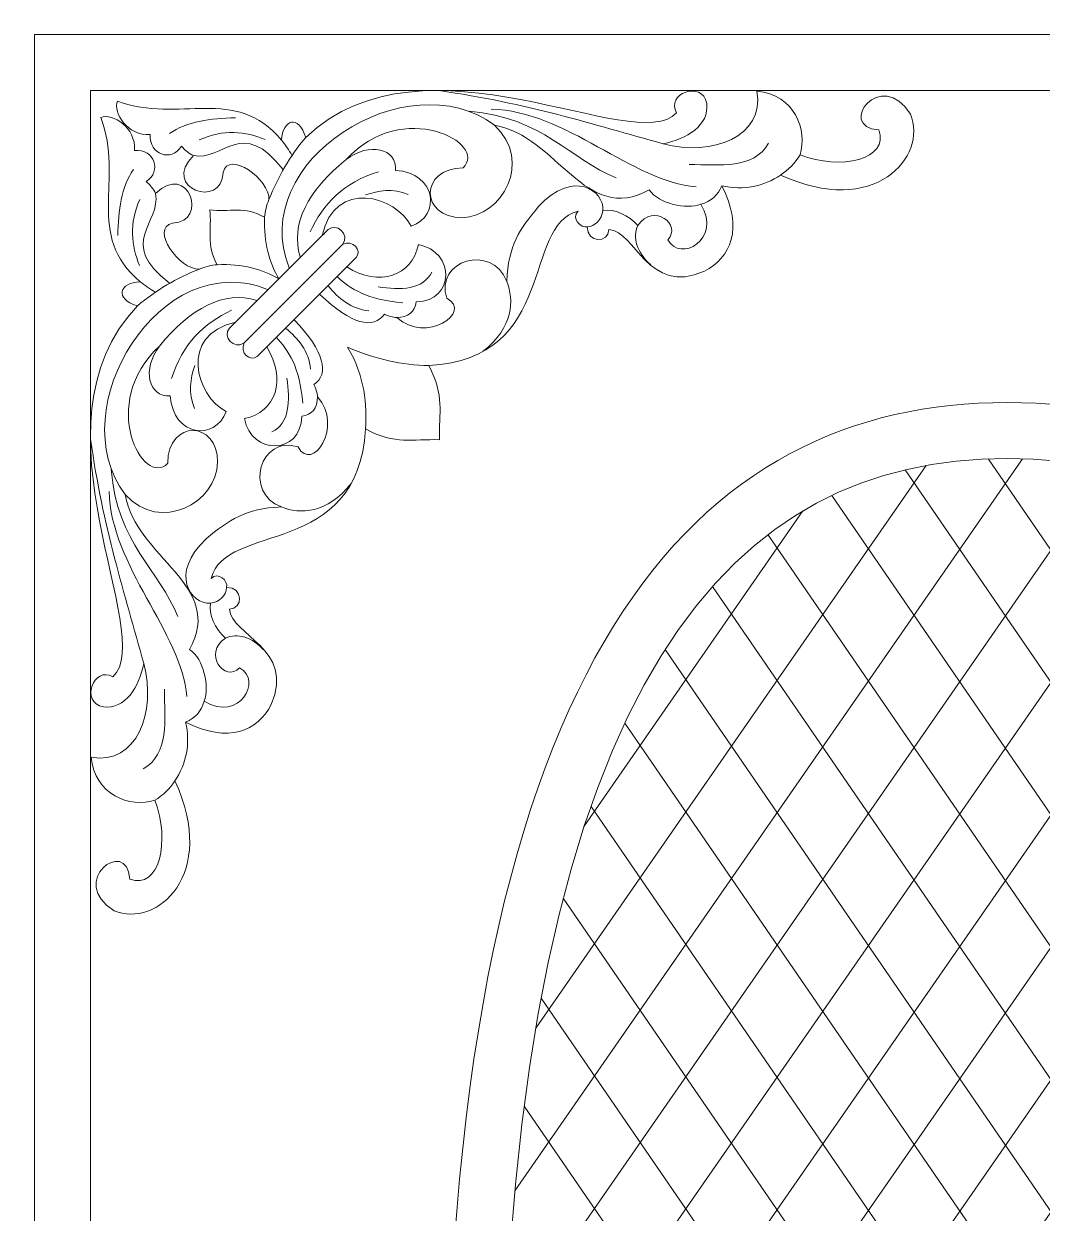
# Model space of a CAD drawing. Header units: centimetres. Extents: x -27.5 to -13.4, y -0.9 to 9.5.
# Drawn here: x -27.539 to -23.814, y 5.191 to 9.539 of the extents above; entities that cross this region are included whole.
import ezdxf

# ---------------------------------------------------------------- set-up
doc = ezdxf.new("R2010")
doc.units = ezdxf.units.CM
doc.header["$MEASUREMENT"] = 0
doc.layers.add('layer 1', color=7, linetype='Continuous')

msp = doc.modelspace()

# ---------------------------------------------------------------- linework, layer by layer
at = {"layer": 'layer 1', "color": 250, "lineweight": 9}
for points, knots in [([(-26.85881, 8.85881), (-26.84933, 8.78885), (-26.87376, 8.72924), (-26.8312, 8.65806), (-26.8312, 8.65806), (-26.8529, 8.65629), (-26.8746, 8.651), (-26.89625, 8.64217), (-26.89625, 8.64217), (-26.96866, 8.63737), (-27.07931, 8.79052), (-26.99461, 8.8099), (-26.99461, 8.8099), (-26.86039, 8.81354), (-26.93727, 9.03784), (-27.05679, 8.91835), (-27.05679, 8.91835), (-27.06421, 8.93458), (-27.07632, 8.94907), (-27.09149, 8.96175), (-27.09149, 8.96175), (-27.03145, 8.99938), (-27.06104, 9.08138), (-27.13341, 9.076), (-27.13341, 9.076), (-27.12862, 9.1597), (-27.214, 9.21379), (-27.25635, 9.19602), (-27.25635, 9.19602), (-27.17165, 8.96694), (-27.31668, 8.7669), (-27.11319, 8.59588), (-27.11319, 8.59588), (-27.18873, 8.59289), (-27.20841, 8.53313), (-27.12332, 8.50769), (-27.12332, 8.50769), (-27.53866, 8.06873), (-27.04709, 7.3037), (-27.21295, 7.15125), (-27.21295, 7.15125), (-27.28277, 7.19373), (-27.33362, 7.05717), (-27.24767, 7.04135), (-27.24767, 7.04135), (-27.16721, 7.0314), (-27.11672, 7.11481), (-27.10018, 7.20041), (-27.10018, 7.20041), (-27.05235, 7.02351), (-27.12544, 6.82701), (-27.29249, 6.85769), (-27.29249, 6.85769), (-27.27909, 6.71982), (-27.151, 6.67113), (-27.05967, 6.70007), (-27.05967, 6.70007), (-27.00142, 6.55334), (-27.04298, 6.37089), (-27.15078, 6.4123), (-27.15078, 6.4123), (-27.16214, 6.57085), (-27.38076, 6.4016), (-27.20863, 6.29661), (-27.20863, 6.29661), (-27.05228, 6.23202), (-26.82723, 6.42726), (-26.98593, 6.77092), (-26.98593, 6.77092), (-26.94391, 6.83418), (-26.92898, 6.9054), (-26.94678, 6.98628), (-26.94678, 6.98628), (-26.78943, 6.90576), (-26.68375, 6.95334), (-26.63387, 7.04989), (-26.63387, 7.04989), (-26.54343, 7.25725), (-26.78175, 7.30219), (-26.78636, 7.3986), (-26.78636, 7.3986), (-26.73662, 7.40048), (-26.73533, 7.47937), (-26.79696, 7.47815), (-26.79696, 7.47815), (-26.79036, 7.50117), (-26.82777, 7.53819), (-26.85397, 7.5113), (-26.85397, 7.5113), (-26.80168, 7.71848), (-26.31637, 7.58241), (-26.28916, 8.05756), (-26.28916, 8.05756), (-26.17765, 7.99842), (-26.11911, 8.02109), (-26.01826, 8.01827), (-26.01826, 8.01827), (-26.02112, 8.11908), (-25.99844, 8.17765), (-26.05755, 8.28913), (-26.05755, 8.28913), (-25.58241, 8.31637), (-25.71846, 8.80165), (-25.5113, 8.85395), (-25.5113, 8.85395), (-25.53822, 8.82774), (-25.50117, 8.79033), (-25.47817, 8.79696), (-25.47817, 8.79696), (-25.47936, 8.73533), (-25.4005, 8.73663), (-25.39862, 8.78633), (-25.39862, 8.78633), (-25.30217, 8.78172), (-25.25723, 8.54345), (-25.04992, 8.63387), (-25.04992, 8.63387), (-24.95337, 8.68375), (-24.90575, 8.7894), (-24.98627, 8.9468), (-24.98627, 8.9468), (-24.90543, 8.92895), (-24.83417, 8.94388), (-24.77092, 8.98593), (-24.77092, 8.98593), (-24.42726, 8.82724), (-24.23202, 9.05228), (-24.2966, 9.20864), (-24.2966, 9.20864), (-24.40163, 9.38078), (-24.57088, 9.16214), (-24.4123, 9.15079), (-24.4123, 9.15079), (-24.37089, 9.04298), (-24.55333, 9.00143), (-24.70006, 9.05968), (-24.70006, 9.05968), (-24.67116, 9.15097), (-24.71985, 9.27907), (-24.8577, 9.29251), (-24.8577, 9.29251), (-24.827, 9.12545), (-25.02353, 9.05233), (-25.20043, 9.10015), (-25.20043, 9.10015), (-25.11479, 9.11673), (-25.0314, 9.16719), (-25.04134, 9.24767), (-25.04134, 9.24767), (-25.0572, 9.33359), (-25.19377, 9.28278), (-25.15123, 9.21297), (-25.15123, 9.21297), (-25.30373, 9.04709), (-26.06873, 9.53868), (-26.50769, 9.12329), (-26.50769, 9.12329), (-26.53313, 9.20839), (-26.59289, 9.18874), (-26.59588, 9.11316), (-26.59588, 9.11316), (-26.7669, 9.31669), (-26.96693, 9.17165), (-27.19602, 9.25636), (-27.19602, 9.25636), (-27.21382, 9.21397), (-27.15968, 9.12862), (-27.076, 9.13342), (-27.076, 9.13342), (-27.08136, 9.06105), (-26.99936, 9.03145), (-26.96174, 9.09151), (-26.96174, 9.09151), (-26.94905, 9.07633), (-26.9346, 9.06422), (-26.91838, 9.05679), (-26.91838, 9.05679), (-27.03782, 8.93728), (-26.81354, 8.86039), (-26.80993, 8.99459), (-26.80993, 8.99459), (-26.7905, 9.07932), (-26.63736, 8.96863), (-26.64215, 8.89626), (-26.64215, 8.89626), (-26.65098, 8.87456), (-26.65629, 8.85286), (-26.65809, 8.8312), (-26.65809, 8.8312), (-26.72927, 8.87377), (-26.78885, 8.8493), (-26.85881, 8.85881)], [0, 0, 0, 0, 0.0204082, 0.0204082, 0.0204082, 0.0204082, 0.0408163, 0.0408163, 0.0408163, 0.0408163, 0.0612245, 0.0612245, 0.0612245, 0.0612245, 0.0816327, 0.0816327, 0.0816327, 0.0816327, 0.1020408, 0.1020408, 0.1020408, 0.1020408, 0.122449, 0.122449, 0.122449, 0.122449, 0.1428571, 0.1428571, 0.1428571, 0.1428571, 0.1632653, 0.1632653, 0.1632653, 0.1632653, 0.1836735, 0.1836735, 0.1836735, 0.1836735, 0.2040816, 0.2040816, 0.2040816, 0.2040816, 0.2244898, 0.2244898, 0.2244898, 0.2244898, 0.244898, 0.244898, 0.244898, 0.244898, 0.2653061, 0.2653061, 0.2653061, 0.2653061, 0.2857143, 0.2857143, 0.2857143, 0.2857143, 0.3061224, 0.3061224, 0.3061224, 0.3061224, 0.3265306, 0.3265306, 0.3265306, 0.3265306, 0.3469388, 0.3469388, 0.3469388, 0.3469388, 0.3673469, 0.3673469, 0.3673469, 0.3673469, 0.3877551, 0.3877551, 0.3877551, 0.3877551, 0.4081633, 0.4081633, 0.4081633, 0.4081633, 0.4285714, 0.4285714, 0.4285714, 0.4285714, 0.4489796, 0.4489796, 0.4489796, 0.4489796, 0.4693878, 0.4693878, 0.4693878, 0.4693878, 0.4897959, 0.4897959, 0.4897959, 0.4897959, 0.5102041, 0.5102041, 0.5102041, 0.5102041, 0.5306122, 0.5306122, 0.5306122, 0.5306122, 0.5510204, 0.5510204, 0.5510204, 0.5510204, 0.5714286, 0.5714286, 0.5714286, 0.5714286, 0.5918367, 0.5918367, 0.5918367, 0.5918367, 0.6122449, 0.6122449, 0.6122449, 0.6122449, 0.6326531, 0.6326531, 0.6326531, 0.6326531, 0.6530612, 0.6530612, 0.6530612, 0.6530612, 0.6734694, 0.6734694, 0.6734694, 0.6734694, 0.6938776, 0.6938776, 0.6938776, 0.6938776, 0.7142857, 0.7142857, 0.7142857, 0.7142857, 0.7346939, 0.7346939, 0.7346939, 0.7346939, 0.755102, 0.755102, 0.755102, 0.755102, 0.7755102, 0.7755102, 0.7755102, 0.7755102, 0.7959184, 0.7959184, 0.7959184, 0.7959184, 0.8163265, 0.8163265, 0.8163265, 0.8163265, 0.8367347, 0.8367347, 0.8367347, 0.8367347, 0.8571429, 0.8571429, 0.8571429, 0.8571429, 0.877551, 0.877551, 0.877551, 0.877551, 0.8979592, 0.8979592, 0.8979592, 0.8979592, 0.9183673, 0.9183673, 0.9183673, 0.9183673, 0.9387755, 0.9387755, 0.9387755, 0.9387755, 0.9591837, 0.9591837, 0.9591837, 0.9591837, 1, 1, 1, 1]), ([(-20.38452, 9.5), (-20.38452, 9.5), (-20.38452, -0.89957), (-20.38452, -0.89957), (-20.38452, -0.89957), (-20.38452, -0.89957), (-27.5, -0.89957), (-27.5, -0.89957), (-27.5, -0.89957), (-27.5, -0.89957), (-27.5, 9.5), (-27.5, 9.5), (-27.5, 9.5), (-27.5, 9.5), (-20.38452, 9.5), (-20.38452, 9.5)], [0, 0, 0, 0, 0.2, 0.2, 0.2, 0.2, 0.4, 0.4, 0.4, 0.4, 0.6, 0.6, 0.6, 0.6, 1, 1, 1, 1]), ([(-20.58977, 9.29474), (-20.58977, 9.29474), (-20.58977, -0.69431), (-20.58977, -0.69431), (-20.58977, -0.69431), (-20.58977, -0.69431), (-27.29473, -0.69431), (-27.29473, -0.69431), (-27.29473, -0.69431), (-27.29473, -0.69431), (-27.29473, 9.29474), (-27.29473, 9.29474), (-27.29473, 9.29474), (-27.29473, 9.29474), (-20.58977, 9.29474), (-20.58977, 9.29474)], [0, 0, 0, 0, 0.2, 0.2, 0.2, 0.2, 0.4, 0.4, 0.4, 0.4, 0.6, 0.6, 0.6, 0.6, 1, 1, 1, 1]), ([(-25.93565, 8.82987), (-25.78939, 8.83297), (-25.67467, 9.03664), (-25.81762, 9.16784), (-25.81762, 9.16784), (-25.58692, 9.12852), (-25.48581, 8.8009), (-25.25197, 8.93206), (-25.25197, 8.93206), (-25.21435, 8.87972), (-25.11811, 8.85957), (-25.06254, 8.87892), (-25.06254, 8.87892), (-24.9844, 8.75004), (-25.13948, 8.66415), (-25.18382, 8.74942), (-25.18382, 8.74942), (-25.12993, 8.80291), (-25.23615, 8.88667), (-25.29287, 8.80122), (-25.29287, 8.80122), (-25.32661, 8.83859), (-25.38082, 8.86443), (-25.42097, 8.85575), (-25.42097, 8.85575), (-25.41513, 8.92783), (-25.52899, 9.00908), (-25.65676, 8.87074), (-25.65676, 8.87074), (-25.7247, 8.78838), (-25.76672, 8.72954), (-25.77264, 8.59678), (-25.77264, 8.59678), (-25.82548, 8.73642), (-26.03729, 8.67402), (-25.99206, 8.53545), (-25.99206, 8.53545), (-25.89489, 8.48405), (-26.06854, 8.36788), (-26.17469, 8.46458), (-26.17469, 8.46458), (-26.13266, 8.46527), (-26.10949, 8.4848), (-26.10383, 8.52181), (-26.10383, 8.52181), (-25.96053, 8.52647), (-25.96111, 8.70585), (-26.09565, 8.73173), (-26.09565, 8.73173), (-26.11814, 8.61701), (-26.23942, 8.57566), (-26.35731, 8.64995), (-26.35731, 8.64995), (-26.34596, 8.6613), (-26.33461, 8.67265), (-26.32325, 8.684), (-26.32325, 8.684), (-26.30098, 8.71172), (-26.33645, 8.74989), (-26.37231, 8.73306), (-26.37231, 8.73306), (-26.34545, 8.76907), (-26.39551, 8.81362), (-26.42561, 8.78641), (-26.42561, 8.78641), (-26.43289, 8.77912), (-26.44018, 8.77184), (-26.44746, 8.76456), (-26.44746, 8.76456), (-26.40172, 8.97419), (-26.17689, 8.90891), (-26.12153, 8.79848), (-26.12153, 8.79848), (-26.01286, 8.83744), (-26.0285, 8.99307), (-26.1788, 9.00295), (-26.1788, 9.00295), (-26.17311, 9.08361), (-26.27575, 9.10721), (-26.36006, 9.04245), (-26.36006, 9.04245), (-26.15162, 9.26929), (-25.83885, 9.10094), (-25.93208, 9.0125), (-25.93208, 9.0125), (-26.09265, 9.0108), (-26.09024, 8.82958), (-25.93565, 8.82987)], [0, 0, 0, 0, 0.0434783, 0.0434783, 0.0434783, 0.0434783, 0.0869565, 0.0869565, 0.0869565, 0.0869565, 0.1304348, 0.1304348, 0.1304348, 0.1304348, 0.173913, 0.173913, 0.173913, 0.173913, 0.2173913, 0.2173913, 0.2173913, 0.2173913, 0.2608696, 0.2608696, 0.2608696, 0.2608696, 0.3043478, 0.3043478, 0.3043478, 0.3043478, 0.3478261, 0.3478261, 0.3478261, 0.3478261, 0.3913043, 0.3913043, 0.3913043, 0.3913043, 0.4347826, 0.4347826, 0.4347826, 0.4347826, 0.4782609, 0.4782609, 0.4782609, 0.4782609, 0.5217391, 0.5217391, 0.5217391, 0.5217391, 0.5652174, 0.5652174, 0.5652174, 0.5652174, 0.6086957, 0.6086957, 0.6086957, 0.6086957, 0.6521739, 0.6521739, 0.6521739, 0.6521739, 0.6956522, 0.6956522, 0.6956522, 0.6956522, 0.7391304, 0.7391304, 0.7391304, 0.7391304, 0.7826087, 0.7826087, 0.7826087, 0.7826087, 0.826087, 0.826087, 0.826087, 0.826087, 0.8695652, 0.8695652, 0.8695652, 0.8695652, 0.9130435, 0.9130435, 0.9130435, 0.9130435, 1, 1, 1, 1]), ([(-26.17469, 8.46458), (-26.18849, 8.4657), (-26.20882, 8.47078), (-26.21988, 8.47746), (-26.21988, 8.47746), (-26.25913, 8.42112), (-26.34041, 8.4382), (-26.45549, 8.54917)], [0, 0, 0, 0, 0.3333333, 0.3333333, 0.3333333, 0.3333333, 1, 1, 1, 1]), ([(-26.8299, 7.93562), (-26.83296, 7.78937), (-27.03667, 7.67468), (-27.16786, 7.81759), (-27.16786, 7.81759), (-27.1285, 7.58692), (-26.80088, 7.48583), (-26.93208, 7.25198), (-26.93208, 7.25198), (-26.87971, 7.21435), (-26.85956, 7.11808), (-26.87892, 7.06255), (-26.87892, 7.06255), (-26.75003, 6.98441), (-26.66414, 7.13946), (-26.74942, 7.18382), (-26.74942, 7.18382), (-26.8029, 7.12995), (-26.88667, 7.23616), (-26.80125, 7.29286), (-26.80125, 7.29286), (-26.83859, 7.32662), (-26.86443, 7.38083), (-26.85574, 7.42098), (-26.85574, 7.42098), (-26.92786, 7.4151), (-27.00906, 7.52897), (-26.87073, 7.65676), (-26.87073, 7.65676), (-26.78838, 7.72471), (-26.72952, 7.7667), (-26.59678, 7.77261), (-26.59678, 7.77261), (-26.7364, 7.82548), (-26.67402, 8.0373), (-26.53547, 7.99207), (-26.53547, 7.99207), (-26.48403, 7.8949), (-26.36787, 8.06855), (-26.46457, 8.1747), (-26.46457, 8.1747), (-26.46525, 8.13267), (-26.4848, 8.10949), (-26.52181, 8.1038), (-26.52181, 8.1038), (-26.52646, 7.96053), (-26.70585, 7.96111), (-26.73172, 8.09565), (-26.73172, 8.09565), (-26.617, 8.11811), (-26.57566, 8.23943), (-26.64994, 8.35732), (-26.64994, 8.35732), (-26.6613, 8.34597), (-26.67265, 8.33462), (-26.684, 8.32326), (-26.684, 8.32326), (-26.71171, 8.30099), (-26.74989, 8.33642), (-26.73309, 8.37231), (-26.73309, 8.37231), (-26.76906, 8.34543), (-26.81364, 8.39553), (-26.78639, 8.42563), (-26.78639, 8.42563), (-26.77911, 8.4329), (-26.77184, 8.44018), (-26.76456, 8.44746), (-26.76456, 8.44746), (-26.97417, 8.40172), (-26.9089, 8.17685), (-26.79851, 8.12153), (-26.79851, 8.12153), (-26.83747, 8.01283), (-26.99307, 8.02851), (-27.00294, 8.17877), (-27.00294, 8.17877), (-27.08359, 8.17308), (-27.1072, 8.27576), (-27.04248, 8.36006), (-27.04248, 8.36006), (-27.26929, 8.15163), (-27.10097, 7.83882), (-27.01249, 7.9321), (-27.01249, 7.9321), (-27.01083, 8.09267), (-26.82958, 8.09025), (-26.8299, 7.93562)], [0, 0, 0, 0, 0.0434783, 0.0434783, 0.0434783, 0.0434783, 0.0869565, 0.0869565, 0.0869565, 0.0869565, 0.1304348, 0.1304348, 0.1304348, 0.1304348, 0.173913, 0.173913, 0.173913, 0.173913, 0.2173913, 0.2173913, 0.2173913, 0.2173913, 0.2608696, 0.2608696, 0.2608696, 0.2608696, 0.3043478, 0.3043478, 0.3043478, 0.3043478, 0.3478261, 0.3478261, 0.3478261, 0.3478261, 0.3913043, 0.3913043, 0.3913043, 0.3913043, 0.4347826, 0.4347826, 0.4347826, 0.4347826, 0.4782609, 0.4782609, 0.4782609, 0.4782609, 0.5217391, 0.5217391, 0.5217391, 0.5217391, 0.5652174, 0.5652174, 0.5652174, 0.5652174, 0.6086957, 0.6086957, 0.6086957, 0.6086957, 0.6521739, 0.6521739, 0.6521739, 0.6521739, 0.6956522, 0.6956522, 0.6956522, 0.6956522, 0.7391304, 0.7391304, 0.7391304, 0.7391304, 0.7826087, 0.7826087, 0.7826087, 0.7826087, 0.826087, 0.826087, 0.826087, 0.826087, 0.8695652, 0.8695652, 0.8695652, 0.8695652, 0.9130435, 0.9130435, 0.9130435, 0.9130435, 1, 1, 1, 1]), ([(-26.46457, 8.1747), (-26.46569, 8.1885), (-26.47081, 8.20883), (-26.47748, 8.21985), (-26.47748, 8.21985), (-26.4211, 8.25914), (-26.43819, 8.34042), (-26.54917, 8.4555)], [0, 0, 0, 0, 0.3333333, 0.3333333, 0.3333333, 0.3333333, 1, 1, 1, 1]), ([(-26.28916, 8.05756), (-26.283, 8.14164), (-26.291, 8.2533), (-26.35461, 8.35628), (-26.35461, 8.35628), (-26.24911, 8.31205), (-26.1557, 8.2914), (-26.05755, 8.28913)], [0, 0, 0, 0, 0.3333333, 0.3333333, 0.3333333, 0.3333333, 1, 1, 1, 1]), ([(-23.94228, 0.4461), (-25.07237, 0.4461), (-26.01884, 1.34294), (-25.99411, 4.30021), (-25.99411, 4.30021), (-25.96939, 7.2575), (-25.07237, 8.15433), (-23.94228, 8.15433), (-23.94228, 8.15433), (-22.81213, 8.15433), (-21.91511, 7.2575), (-21.89039, 4.30021), (-21.89039, 4.30021), (-21.86567, 1.34294), (-22.81213, 0.4461), (-23.94228, 0.4461)], [0, 0, 0, 0, 0.2, 0.2, 0.2, 0.2, 0.4, 0.4, 0.4, 0.4, 0.6, 0.6, 0.6, 0.6, 1, 1, 1, 1]), ([(-23.94228, 0.6514), (-23.94228, 0.6514), (-24.03706, 0.65381), (-24.03706, 0.65381), (-24.03706, 0.65381), (-24.03706, 0.65381), (-24.13016, 0.66105), (-24.13016, 0.66105), (-24.13016, 0.66105), (-24.13016, 0.66105), (-24.22131, 0.67331), (-24.22131, 0.67331), (-24.22131, 0.67331), (-24.22131, 0.67331), (-24.31051, 0.69068), (-24.31051, 0.69068), (-24.31051, 0.69068), (-24.31051, 0.69068), (-24.39773, 0.71329), (-24.39773, 0.71329), (-24.39773, 0.71329), (-24.39773, 0.71329), (-24.48291, 0.74125), (-24.48291, 0.74125), (-24.48291, 0.74125), (-24.48291, 0.74125), (-24.56613, 0.77477), (-24.56613, 0.77477), (-24.56613, 0.77477), (-24.56613, 0.77477), (-24.64732, 0.81413), (-24.64732, 0.81413), (-24.64732, 0.81413), (-24.64732, 0.81413), (-24.72666, 0.85947), (-24.72666, 0.85947), (-24.72666, 0.85947), (-24.72666, 0.85947), (-24.80407, 0.91115), (-24.80407, 0.91115), (-24.80407, 0.91115), (-24.80407, 0.91115), (-24.87965, 0.96947), (-24.87965, 0.96947), (-24.87965, 0.96947), (-24.87965, 0.96947), (-24.95332, 1.03481), (-24.95332, 1.03481), (-24.95332, 1.03481), (-24.95332, 1.03481), (-25.02509, 1.10754), (-25.02509, 1.10754), (-25.02509, 1.10754), (-25.02509, 1.10754), (-25.09479, 1.18807), (-25.09479, 1.18807), (-25.09479, 1.18807), (-25.09479, 1.18807), (-25.16237, 1.27669), (-25.16237, 1.27669), (-25.16237, 1.27669), (-25.16237, 1.27669), (-25.22764, 1.37379), (-25.22764, 1.37379), (-25.22764, 1.37379), (-25.22764, 1.37379), (-25.29039, 1.47976), (-25.29039, 1.47976), (-25.29039, 1.47976), (-25.29039, 1.47976), (-25.35048, 1.59484), (-25.35048, 1.59484), (-25.35048, 1.59484), (-25.35048, 1.59484), (-25.4076, 1.71932), (-25.4076, 1.71932), (-25.4076, 1.71932), (-25.4076, 1.71932), (-25.46163, 1.85352), (-25.46163, 1.85352), (-25.46163, 1.85352), (-25.46163, 1.85352), (-25.51227, 1.99765), (-25.51227, 1.99765), (-25.51227, 1.99765), (-25.51227, 1.99765), (-25.55931, 2.15194), (-25.55931, 2.15194), (-25.55931, 2.15194), (-25.55931, 2.15194), (-25.60256, 2.31658), (-25.60256, 2.31658), (-25.60256, 2.31658), (-25.60256, 2.31658), (-25.6418, 2.49182), (-25.6418, 2.49182), (-25.6418, 2.49182), (-25.6418, 2.49182), (-25.67688, 2.67787), (-25.67688, 2.67787), (-25.67688, 2.67787), (-25.67688, 2.67787), (-25.70751, 2.87491), (-25.70751, 2.87491), (-25.70751, 2.87491), (-25.70751, 2.87491), (-25.73357, 3.08312), (-25.73357, 3.08312), (-25.73357, 3.08312), (-25.73357, 3.08312), (-25.75487, 3.3027), (-25.75487, 3.3027), (-25.75487, 3.3027), (-25.75487, 3.3027), (-25.77119, 3.53383), (-25.77119, 3.53383), (-25.77119, 3.53383), (-25.77119, 3.53383), (-25.78244, 3.77672), (-25.78244, 3.77672), (-25.78244, 3.77672), (-25.78244, 3.77672), (-25.78839, 4.03154), (-25.78839, 4.03154), (-25.78839, 4.03154), (-25.78839, 4.03154), (-25.78886, 4.29857), (-25.78886, 4.29857), (-25.78886, 4.29857), (-25.78886, 4.29857), (-25.7841, 4.56572), (-25.7841, 4.56572), (-25.7841, 4.56572), (-25.7841, 4.56572), (-25.7744, 4.82086), (-25.7744, 4.82086), (-25.7744, 4.82086), (-25.7744, 4.82086), (-25.75996, 5.06408), (-25.75996, 5.06408), (-25.75996, 5.06408), (-25.75996, 5.06408), (-25.74085, 5.29554), (-25.74085, 5.29554), (-25.74085, 5.29554), (-25.74085, 5.29554), (-25.71727, 5.51544), (-25.71727, 5.51544), (-25.71727, 5.51544), (-25.71727, 5.51544), (-25.68938, 5.72397), (-25.68938, 5.72397), (-25.68938, 5.72397), (-25.68938, 5.72397), (-25.65727, 5.92134), (-25.65727, 5.92134), (-25.65727, 5.92134), (-25.65727, 5.92134), (-25.62115, 6.10771), (-25.62115, 6.10771), (-25.62115, 6.10771), (-25.62115, 6.10771), (-25.58115, 6.28331), (-25.58115, 6.28331), (-25.58115, 6.28331), (-25.58115, 6.28331), (-25.53746, 6.44828), (-25.53746, 6.44828), (-25.53746, 6.44828), (-25.53746, 6.44828), (-25.49025, 6.6029), (-25.49025, 6.6029), (-25.49025, 6.6029), (-25.49025, 6.6029), (-25.43975, 6.74732), (-25.43975, 6.74732), (-25.43975, 6.74732), (-25.43975, 6.74732), (-25.38609, 6.88179), (-25.38609, 6.88179), (-25.38609, 6.88179), (-25.38609, 6.88179), (-25.3295, 7.00654), (-25.3295, 7.00654), (-25.3295, 7.00654), (-25.3295, 7.00654), (-25.27017, 7.12184), (-25.27017, 7.12184), (-25.27017, 7.12184), (-25.27017, 7.12184), (-25.20829, 7.22794), (-25.20829, 7.22794), (-25.20829, 7.22794), (-25.20829, 7.22794), (-25.14406, 7.32514), (-25.14406, 7.32514), (-25.14406, 7.32514), (-25.14406, 7.32514), (-25.07767, 7.41381), (-25.07767, 7.41381), (-25.07767, 7.41381), (-25.07767, 7.41381), (-25.00926, 7.49429), (-25.00926, 7.49429), (-25.00926, 7.49429), (-25.00926, 7.49429), (-24.93891, 7.56692), (-24.93891, 7.56692), (-24.93891, 7.56692), (-24.93891, 7.56692), (-24.86672, 7.63216), (-24.86672, 7.63216), (-24.86672, 7.63216), (-24.86672, 7.63216), (-24.79272, 7.69033), (-24.79272, 7.69033), (-24.79272, 7.69033), (-24.79272, 7.69033), (-24.71693, 7.7418), (-24.71693, 7.7418), (-24.71693, 7.7418), (-24.71693, 7.7418), (-24.63922, 7.78695), (-24.63922, 7.78695), (-24.63922, 7.78695), (-24.63922, 7.78695), (-24.55957, 7.8261), (-24.55957, 7.8261), (-24.55957, 7.8261), (-24.55957, 7.8261), (-24.47786, 7.8595), (-24.47786, 7.8595), (-24.47786, 7.8595), (-24.47786, 7.8595), (-24.39406, 7.88733), (-24.39406, 7.88733), (-24.39406, 7.88733), (-24.39406, 7.88733), (-24.3081, 7.90986), (-24.3081, 7.90986), (-24.3081, 7.90986), (-24.3081, 7.90986), (-24.2199, 7.92716), (-24.2199, 7.92716), (-24.2199, 7.92716), (-24.2199, 7.92716), (-24.12947, 7.93938), (-24.12947, 7.93938), (-24.12947, 7.93938), (-24.12947, 7.93938), (-24.03688, 7.94662), (-24.03688, 7.94662), (-24.03688, 7.94662), (-24.03688, 7.94662), (-23.94228, 7.94904), (-23.94228, 7.94904), (-23.94228, 7.94904), (-23.94228, 7.94904), (-23.84763, 7.94662), (-23.84763, 7.94662), (-23.84763, 7.94662), (-23.84763, 7.94662), (-23.75503, 7.93938), (-23.75503, 7.93938), (-23.75503, 7.93938), (-23.75503, 7.93938), (-23.66464, 7.92716), (-23.66464, 7.92716), (-23.66464, 7.92716), (-23.66464, 7.92716), (-23.5764, 7.90986), (-23.5764, 7.90986), (-23.5764, 7.90986), (-23.5764, 7.90986), (-23.49045, 7.88733), (-23.49045, 7.88733), (-23.49045, 7.88733), (-23.49045, 7.88733), (-23.40665, 7.8595), (-23.40665, 7.8595), (-23.40665, 7.8595), (-23.40665, 7.8595), (-23.32497, 7.8261), (-23.32497, 7.8261), (-23.32497, 7.8261), (-23.32497, 7.8261), (-23.24533, 7.78695), (-23.24533, 7.78695), (-23.24533, 7.78695), (-23.24533, 7.78695), (-23.16762, 7.7418), (-23.16762, 7.7418), (-23.16762, 7.7418), (-23.16762, 7.7418), (-23.09178, 7.69033), (-23.09178, 7.69033), (-23.09178, 7.69033), (-23.09178, 7.69033), (-23.01779, 7.63216), (-23.01779, 7.63216), (-23.01779, 7.63216), (-23.01779, 7.63216), (-22.94559, 7.56692), (-22.94559, 7.56692), (-22.94559, 7.56692), (-22.94559, 7.56692), (-22.87525, 7.49429), (-22.87525, 7.49429), (-22.87525, 7.49429), (-22.87525, 7.49429), (-22.80683, 7.41381), (-22.80683, 7.41381), (-22.80683, 7.41381), (-22.80683, 7.41381), (-22.74045, 7.32514), (-22.74045, 7.32514), (-22.74045, 7.32514), (-22.74045, 7.32514), (-22.67622, 7.22794), (-22.67622, 7.22794), (-22.67622, 7.22794), (-22.67622, 7.22794), (-22.61437, 7.12184), (-22.61437, 7.12184), (-22.61437, 7.12184), (-22.61437, 7.12184), (-22.55501, 7.00654), (-22.55501, 7.00654), (-22.55501, 7.00654), (-22.55501, 7.00654), (-22.49842, 6.88179), (-22.49842, 6.88179), (-22.49842, 6.88179), (-22.49842, 6.88179), (-22.44475, 6.74732), (-22.44475, 6.74732), (-22.44475, 6.74732), (-22.44475, 6.74732), (-22.39426, 6.6029), (-22.39426, 6.6029), (-22.39426, 6.6029), (-22.39426, 6.6029), (-22.34704, 6.44828), (-22.34704, 6.44828), (-22.34704, 6.44828), (-22.34704, 6.44828), (-22.30336, 6.28331), (-22.30336, 6.28331), (-22.30336, 6.28331), (-22.30336, 6.28331), (-22.26335, 6.10771), (-22.26335, 6.10771), (-22.26335, 6.10771), (-22.26335, 6.10771), (-22.22724, 5.92131), (-22.22724, 5.92131), (-22.22724, 5.92131), (-22.22724, 5.92131), (-22.19512, 5.72397), (-22.19512, 5.72397), (-22.19512, 5.72397), (-22.19512, 5.72397), (-22.16723, 5.51544), (-22.16723, 5.51544), (-22.16723, 5.51544), (-22.16723, 5.51544), (-22.14366, 5.29554), (-22.14366, 5.29554), (-22.14366, 5.29554), (-22.14366, 5.29554), (-22.12456, 5.06408), (-22.12456, 5.06408), (-22.12456, 5.06408), (-22.12456, 5.06408), (-22.1101, 4.82086), (-22.1101, 4.82086), (-22.1101, 4.82086), (-22.1101, 4.82086), (-22.10041, 4.56572), (-22.10041, 4.56572), (-22.10041, 4.56572), (-22.10041, 4.56572), (-22.09565, 4.29857), (-22.09565, 4.29857), (-22.09565, 4.29857), (-22.09565, 4.29857), (-22.09615, 4.03154), (-22.09615, 4.03154), (-22.09615, 4.03154), (-22.09615, 4.03154), (-22.10211, 3.77672), (-22.10211, 3.77672), (-22.10211, 3.77672), (-22.10211, 3.77672), (-22.11331, 3.53383), (-22.11331, 3.53383), (-22.11331, 3.53383), (-22.11331, 3.53383), (-22.12967, 3.3027), (-22.12967, 3.3027), (-22.12967, 3.3027), (-22.12967, 3.3027), (-22.15094, 3.08312), (-22.15094, 3.08312), (-22.15094, 3.08312), (-22.15094, 3.08312), (-22.177, 2.87491), (-22.177, 2.87491), (-22.177, 2.87491), (-22.177, 2.87491), (-22.20767, 2.67787), (-22.20767, 2.67787), (-22.20767, 2.67787), (-22.20767, 2.67787), (-22.2427, 2.49182), (-22.2427, 2.49182), (-22.2427, 2.49182), (-22.2427, 2.49182), (-22.28196, 2.31658), (-22.28196, 2.31658), (-22.28196, 2.31658), (-22.28196, 2.31658), (-22.32521, 2.15194), (-22.32521, 2.15194), (-22.32521, 2.15194), (-22.32521, 2.15194), (-22.37223, 1.99765), (-22.37223, 1.99765), (-22.37223, 1.99765), (-22.37223, 1.99765), (-22.42291, 1.85352), (-22.42291, 1.85352), (-22.42291, 1.85352), (-22.42291, 1.85352), (-22.4769, 1.71932), (-22.4769, 1.71932), (-22.4769, 1.71932), (-22.4769, 1.71932), (-22.53403, 1.59484), (-22.53403, 1.59484), (-22.53403, 1.59484), (-22.53403, 1.59484), (-22.59412, 1.47976), (-22.59412, 1.47976), (-22.59412, 1.47976), (-22.59412, 1.47976), (-22.65687, 1.37379), (-22.65687, 1.37379), (-22.65687, 1.37379), (-22.65687, 1.37379), (-22.72214, 1.27669), (-22.72214, 1.27669), (-22.72214, 1.27669), (-22.72214, 1.27669), (-22.78971, 1.18807), (-22.78971, 1.18807), (-22.78971, 1.18807), (-22.78971, 1.18807), (-22.85945, 1.10754), (-22.85945, 1.10754), (-22.85945, 1.10754), (-22.85945, 1.10754), (-22.93118, 1.03481), (-22.93118, 1.03481), (-22.93118, 1.03481), (-22.93118, 1.03481), (-23.00485, 0.96947), (-23.00485, 0.96947), (-23.00485, 0.96947), (-23.00485, 0.96947), (-23.08043, 0.91115), (-23.08043, 0.91115), (-23.08043, 0.91115), (-23.08043, 0.91115), (-23.15785, 0.85947), (-23.15785, 0.85947), (-23.15785, 0.85947), (-23.15785, 0.85947), (-23.23718, 0.81413), (-23.23718, 0.81413), (-23.23718, 0.81413), (-23.23718, 0.81413), (-23.31841, 0.77477), (-23.31841, 0.77477), (-23.31841, 0.77477), (-23.31841, 0.77477), (-23.40161, 0.74125), (-23.40161, 0.74125), (-23.40161, 0.74125), (-23.40161, 0.74125), (-23.48677, 0.71329), (-23.48677, 0.71329), (-23.48677, 0.71329), (-23.48677, 0.71329), (-23.574, 0.69068), (-23.574, 0.69068), (-23.574, 0.69068), (-23.574, 0.69068), (-23.6632, 0.67331), (-23.6632, 0.67331), (-23.6632, 0.67331), (-23.6632, 0.67331), (-23.75438, 0.66105), (-23.75438, 0.66105), (-23.75438, 0.66105), (-23.75438, 0.66105), (-23.84745, 0.65381), (-23.84745, 0.65381), (-23.84745, 0.65381), (-23.84745, 0.65381), (-23.94228, 0.6514), (-23.94228, 0.6514)], [0, 0, 0, 0, 0.0077519, 0.0077519, 0.0077519, 0.0077519, 0.0155039, 0.0155039, 0.0155039, 0.0155039, 0.0232558, 0.0232558, 0.0232558, 0.0232558, 0.0310078, 0.0310078, 0.0310078, 0.0310078, 0.0387597, 0.0387597, 0.0387597, 0.0387597, 0.0465116, 0.0465116, 0.0465116, 0.0465116, 0.0542636, 0.0542636, 0.0542636, 0.0542636, 0.0620155, 0.0620155, 0.0620155, 0.0620155, 0.0697674, 0.0697674, 0.0697674, 0.0697674, 0.0775194, 0.0775194, 0.0775194, 0.0775194, 0.0852713, 0.0852713, 0.0852713, 0.0852713, 0.0930233, 0.0930233, 0.0930233, 0.0930233, 0.1007752, 0.1007752, 0.1007752, 0.1007752, 0.1085271, 0.1085271, 0.1085271, 0.1085271, 0.1162791, 0.1162791, 0.1162791, 0.1162791, 0.124031, 0.124031, 0.124031, 0.124031, 0.1317829, 0.1317829, 0.1317829, 0.1317829, 0.1395349, 0.1395349, 0.1395349, 0.1395349, 0.1472868, 0.1472868, 0.1472868, 0.1472868, 0.1550388, 0.1550388, 0.1550388, 0.1550388, 0.1627907, 0.1627907, 0.1627907, 0.1627907, 0.1705426, 0.1705426, 0.1705426, 0.1705426, 0.1782946, 0.1782946, 0.1782946, 0.1782946, 0.1860465, 0.1860465, 0.1860465, 0.1860465, 0.1937984, 0.1937984, 0.1937984, 0.1937984, 0.2015504, 0.2015504, 0.2015504, 0.2015504, 0.2093023, 0.2093023, 0.2093023, 0.2093023, 0.2170543, 0.2170543, 0.2170543, 0.2170543, 0.2248062, 0.2248062, 0.2248062, 0.2248062, 0.2325581, 0.2325581, 0.2325581, 0.2325581, 0.2403101, 0.2403101, 0.2403101, 0.2403101, 0.248062, 0.248062, 0.248062, 0.248062, 0.255814, 0.255814, 0.255814, 0.255814, 0.2635659, 0.2635659, 0.2635659, 0.2635659, 0.2713178, 0.2713178, 0.2713178, 0.2713178, 0.2790698, 0.2790698, 0.2790698, 0.2790698, 0.2868217, 0.2868217, 0.2868217, 0.2868217, 0.2945736, 0.2945736, 0.2945736, 0.2945736, 0.3023256, 0.3023256, 0.3023256, 0.3023256, 0.3100775, 0.3100775, 0.3100775, 0.3100775, 0.3178295, 0.3178295, 0.3178295, 0.3178295, 0.3255814, 0.3255814, 0.3255814, 0.3255814, 0.3333333, 0.3333333, 0.3333333, 0.3333333, 0.3410853, 0.3410853, 0.3410853, 0.3410853, 0.3488372, 0.3488372, 0.3488372, 0.3488372, 0.3565891, 0.3565891, 0.3565891, 0.3565891, 0.3643411, 0.3643411, 0.3643411, 0.3643411, 0.372093, 0.372093, 0.372093, 0.372093, 0.379845, 0.379845, 0.379845, 0.379845, 0.3875969, 0.3875969, 0.3875969, 0.3875969, 0.3953488, 0.3953488, 0.3953488, 0.3953488, 0.4031008, 0.4031008, 0.4031008, 0.4031008, 0.4108527, 0.4108527, 0.4108527, 0.4108527, 0.4186047, 0.4186047, 0.4186047, 0.4186047, 0.4263566, 0.4263566, 0.4263566, 0.4263566, 0.4341085, 0.4341085, 0.4341085, 0.4341085, 0.4418605, 0.4418605, 0.4418605, 0.4418605, 0.4496124, 0.4496124, 0.4496124, 0.4496124, 0.4573643, 0.4573643, 0.4573643, 0.4573643, 0.4651163, 0.4651163, 0.4651163, 0.4651163, 0.4728682, 0.4728682, 0.4728682, 0.4728682, 0.4806202, 0.4806202, 0.4806202, 0.4806202, 0.4883721, 0.4883721, 0.4883721, 0.4883721, 0.496124, 0.496124, 0.496124, 0.496124, 0.503876, 0.503876, 0.503876, 0.503876, 0.5116279, 0.5116279, 0.5116279, 0.5116279, 0.5193798, 0.5193798, 0.5193798, 0.5193798, 0.5271318, 0.5271318, 0.5271318, 0.5271318, 0.5348837, 0.5348837, 0.5348837, 0.5348837, 0.5426357, 0.5426357, 0.5426357, 0.5426357, 0.5503876, 0.5503876, 0.5503876, 0.5503876, 0.5581395, 0.5581395, 0.5581395, 0.5581395, 0.5658915, 0.5658915, 0.5658915, 0.5658915, 0.5736434, 0.5736434, 0.5736434, 0.5736434, 0.5813953, 0.5813953, 0.5813953, 0.5813953, 0.5891473, 0.5891473, 0.5891473, 0.5891473, 0.5968992, 0.5968992, 0.5968992, 0.5968992, 0.6046512, 0.6046512, 0.6046512, 0.6046512, 0.6124031, 0.6124031, 0.6124031, 0.6124031, 0.620155, 0.620155, 0.620155, 0.620155, 0.627907, 0.627907, 0.627907, 0.627907, 0.6356589, 0.6356589, 0.6356589, 0.6356589, 0.6434109, 0.6434109, 0.6434109, 0.6434109, 0.6511628, 0.6511628, 0.6511628, 0.6511628, 0.6589147, 0.6589147, 0.6589147, 0.6589147, 0.6666667, 0.6666667, 0.6666667, 0.6666667, 0.6744186, 0.6744186, 0.6744186, 0.6744186, 0.6821705, 0.6821705, 0.6821705, 0.6821705, 0.6899225, 0.6899225, 0.6899225, 0.6899225, 0.6976744, 0.6976744, 0.6976744, 0.6976744, 0.7054264, 0.7054264, 0.7054264, 0.7054264, 0.7131783, 0.7131783, 0.7131783, 0.7131783, 0.7209302, 0.7209302, 0.7209302, 0.7209302, 0.7286822, 0.7286822, 0.7286822, 0.7286822, 0.7364341, 0.7364341, 0.7364341, 0.7364341, 0.744186, 0.744186, 0.744186, 0.744186, 0.751938, 0.751938, 0.751938, 0.751938, 0.7596899, 0.7596899, 0.7596899, 0.7596899, 0.7674419, 0.7674419, 0.7674419, 0.7674419, 0.7751938, 0.7751938, 0.7751938, 0.7751938, 0.7829457, 0.7829457, 0.7829457, 0.7829457, 0.7906977, 0.7906977, 0.7906977, 0.7906977, 0.7984496, 0.7984496, 0.7984496, 0.7984496, 0.8062016, 0.8062016, 0.8062016, 0.8062016, 0.8139535, 0.8139535, 0.8139535, 0.8139535, 0.8217054, 0.8217054, 0.8217054, 0.8217054, 0.8294574, 0.8294574, 0.8294574, 0.8294574, 0.8372093, 0.8372093, 0.8372093, 0.8372093, 0.8449612, 0.8449612, 0.8449612, 0.8449612, 0.8527132, 0.8527132, 0.8527132, 0.8527132, 0.8604651, 0.8604651, 0.8604651, 0.8604651, 0.8682171, 0.8682171, 0.8682171, 0.8682171, 0.875969, 0.875969, 0.875969, 0.875969, 0.8837209, 0.8837209, 0.8837209, 0.8837209, 0.8914729, 0.8914729, 0.8914729, 0.8914729, 0.8992248, 0.8992248, 0.8992248, 0.8992248, 0.9069767, 0.9069767, 0.9069767, 0.9069767, 0.9147287, 0.9147287, 0.9147287, 0.9147287, 0.9224806, 0.9224806, 0.9224806, 0.9224806, 0.9302326, 0.9302326, 0.9302326, 0.9302326, 0.9379845, 0.9379845, 0.9379845, 0.9379845, 0.9457364, 0.9457364, 0.9457364, 0.9457364, 0.9534884, 0.9534884, 0.9534884, 0.9534884, 0.9612403, 0.9612403, 0.9612403, 0.9612403, 0.9689922, 0.9689922, 0.9689922, 0.9689922, 0.9767442, 0.9767442, 0.9767442, 0.9767442, 0.9844961, 0.9844961, 0.9844961, 0.9844961, 1, 1, 1, 1])]:
    msp.add_open_spline(points, degree=3, knots=knots, dxfattribs=at)
for points in [[(-25.81762, 9.16784), (-26.13475, 9.40579), (-26.72613, 9.03629), (-26.56773, 8.64717)], [(-25.20043, 9.10015), (-25.45798, 9.17018), (-25.69626, 9.24897), (-26.02039, 9.29446)], [(-25.37221, 8.97563), (-25.53923, 9.04101), (-25.63964, 9.19749), (-25.91003, 9.21913)], [(-25.07965, 8.94232), (-25.31205, 8.95984), (-25.55847, 9.22262), (-25.82944, 9.22612)], [(-27.006, 9.13731), (-26.94224, 9.18258), (-26.85567, 9.19188), (-26.76499, 9.19524)], [(-26.91838, 9.05679), (-26.8091, 9.0352), (-26.74094, 9.20125), (-26.59054, 9.00547)], [(-26.6557, 9.11583), (-26.72732, 9.14481), (-26.81015, 9.15476), (-26.89672, 9.11396)], [(-26.64215, 8.89626), (-26.60828, 8.98097), (-26.5655, 9.05405), (-26.50769, 9.12329)], [(-26.59588, 9.11316), (-26.58135, 9.0949), (-26.56924, 9.07658), (-26.55822, 9.05827)], [(-24.81514, 9.10174), (-24.87025, 9.00634), (-24.99265, 9.0231), (-25.10593, 9.02468)], [(-24.77092, 8.98593), (-24.74201, 9.00522), (-24.7184, 9.0298), (-24.70006, 9.05968)], [(-27.1373, 9.00601), (-27.18257, 8.94225), (-27.19187, 8.85564), (-27.19522, 8.76499)], [(-26.36006, 9.04245), (-26.49914, 8.92952), (-26.56546, 8.80569), (-26.52768, 8.6862)], [(-26.24172, 8.99811), (-26.36892, 8.95887), (-26.44454, 8.87994), (-26.49128, 8.77876)], [(-27.05679, 8.91835), (-27.0352, 8.80911), (-27.20124, 8.74092), (-27.00549, 8.59055)], [(-26.13263, 8.91457), (-26.19069, 8.9394), (-26.24057, 8.92892), (-26.28931, 8.91338)], [(-25.06254, 8.87892), (-25.02512, 8.88952), (-25, 8.91248), (-24.98627, 8.9468)], [(-27.11583, 8.65572), (-27.14479, 8.72733), (-27.15474, 8.81015), (-27.11394, 8.89669)], [(-26.65809, 8.8312), (-26.66136, 8.73865), (-26.64158, 8.66567), (-26.60601, 8.60601)], [(-25.47817, 8.79696), (-25.4511, 8.79693), (-25.42403, 8.82305), (-25.42097, 8.85575)], [(-25.29287, 8.80122), (-25.31335, 8.7584), (-25.29735, 8.70278), (-25.24603, 8.65774)], [(-26.44746, 8.76456), (-26.44746, 8.76456), (-26.60601, 8.60601), (-26.60601, 8.60601)], [(-27.16786, 7.81759), (-27.40578, 8.13476), (-27.03627, 8.7261), (-26.64716, 8.5677)], [(-26.37231, 8.73306), (-26.37231, 8.73306), (-26.55262, 8.55278), (-26.55262, 8.55278)], [(-26.8312, 8.65806), (-26.73867, 8.66138), (-26.66565, 8.64158), (-26.60601, 8.60601)], [(-26.89625, 8.64217), (-26.98095, 8.60828), (-27.05408, 8.5655), (-27.12332, 8.50769)], [(-26.35731, 8.64995), (-26.35731, 8.64995), (-26.50358, 8.50368), (-26.50358, 8.50368)], [(-26.15234, 8.51876), (-26.28347, 8.53007), (-26.34523, 8.56968), (-26.3926, 8.61509)], [(-26.04674, 8.63135), (-26.07726, 8.56601), (-26.16273, 8.56449), (-26.24288, 8.57682)], [(-27.11319, 8.59588), (-27.09488, 8.58136), (-27.07657, 8.56922), (-27.05826, 8.55822)], [(-27.04248, 8.36006), (-26.92955, 8.49911), (-26.80568, 8.56543), (-26.6862, 8.52765)], [(-26.76456, 8.44746), (-26.76456, 8.44746), (-26.60601, 8.60601), (-26.60601, 8.60601)], [(-26.27654, 8.48974), (-26.34167, 8.49504), (-26.38943, 8.53627), (-26.42511, 8.58028)], [(-25.77264, 8.59678), (-25.74467, 8.52864), (-25.74791, 8.42898), (-25.85845, 8.34171)], [(-26.73309, 8.37231), (-26.73309, 8.37231), (-26.55277, 8.55259), (-26.55277, 8.55259)], [(-26.99814, 8.2417), (-26.95886, 8.36892), (-26.87992, 8.44454), (-26.77875, 8.49126)], [(-26.64994, 8.35732), (-26.64994, 8.35732), (-26.50368, 8.50358), (-26.50368, 8.50358)], [(-26.51878, 8.15235), (-26.5301, 8.28347), (-26.56967, 8.34525), (-26.61512, 8.39261)], [(-26.48977, 8.27655), (-26.49507, 8.34164), (-26.53627, 8.38944), (-26.5803, 8.42512)], [(-26.91456, 8.1326), (-26.93943, 8.19066), (-26.92894, 8.24058), (-26.91341, 8.28931)], [(-26.63134, 8.04671), (-26.566, 8.07724), (-26.56448, 8.16273), (-26.57681, 8.24289)], [(-27.10018, 7.20041), (-27.17017, 7.45796), (-27.24896, 7.69624), (-27.29444, 8.02037)], [(-25.74276, 5.27287), (-25.74276, 5.27287), (-23.88634, 7.94796), (-23.88634, 7.94796)], [(-25.66613, 5.86703), (-25.66613, 5.86703), (-24.23886, 7.92377), (-24.23886, 7.92377)], [(-24.01053, 7.94764), (-24.01053, 7.94764), (-22.13735, 5.2196), (-22.13735, 5.2196)], [(-26.97562, 7.37222), (-27.04103, 7.5392), (-27.19753, 7.63965), (-27.21912, 7.91)], [(-25.7775, 4.73898), (-25.7775, 4.73898), (-23.57677, 7.91025), (-23.57677, 7.91025)], [(-24.31563, 7.90819), (-24.31563, 7.90819), (-22.1051, 4.68881), (-22.1051, 4.68881)], [(-26.94235, 7.07967), (-26.95987, 7.31207), (-27.22265, 7.55848), (-27.22615, 7.82945)], [(-26.59678, 7.77261), (-26.52862, 7.74467), (-26.42896, 7.74792), (-26.34171, 7.85846)], [(-25.78875, 4.239), (-25.78875, 4.239), (-23.30577, 7.81701), (-23.30577, 7.81701)], [(-24.58357, 7.81463), (-24.58357, 7.81463), (-22.09583, 4.19153), (-22.09583, 4.19153)], [(-25.48953, 6.60534), (-25.48953, 6.60534), (-24.68964, 7.75797), (-24.68964, 7.75797)], [(-25.78186, 3.76511), (-25.78186, 3.76511), (-23.06972, 7.67331), (-23.06972, 7.67331)], [(-24.81734, 7.6713), (-24.81734, 7.6713), (-22.1047, 3.72064), (-22.1047, 3.72064)], [(-25.75595, 3.31866), (-25.75595, 3.31866), (-22.86576, 7.48344), (-22.86576, 7.48344)], [(-25.01976, 7.48229), (-25.01976, 7.48229), (-22.13219, 3.27689), (-22.13219, 3.27689)], [(-26.79696, 7.47815), (-26.79692, 7.45111), (-26.82305, 7.42405), (-26.85574, 7.42098)], [(-26.80125, 7.29286), (-26.75838, 7.31336), (-26.70281, 7.29736), (-26.65776, 7.246)], [(-25.71061, 2.90021), (-25.71061, 2.90021), (-22.69129, 7.25108), (-22.69129, 7.25108)], [(-25.19318, 7.25111), (-25.19318, 7.25111), (-22.17913, 2.8615), (-22.17913, 2.8615)], [(-27.10176, 6.81512), (-27.00636, 6.87022), (-27.02308, 6.99262), (-27.02467, 7.10594)], [(-26.87892, 7.06255), (-26.88955, 7.0251), (-26.91247, 7.00001), (-26.94678, 6.98628)], [(-25.64526, 2.5106), (-25.64526, 2.5106), (-22.54315, 6.98073), (-22.54315, 6.98073)], [(-25.34071, 6.98217), (-25.34071, 6.98217), (-22.24638, 2.47568), (-22.24638, 2.47568)], [(-26.98593, 6.77092), (-27.00524, 6.74202), (-27.02983, 6.71842), (-27.05967, 6.70007)], [(-25.55898, 2.15115), (-25.55898, 2.15115), (-22.41941, 6.67523), (-22.41941, 6.67523)], [(-25.46408, 6.67809), (-25.46408, 6.67809), (-22.33483, 2.12066), (-22.33483, 2.12066)], [(-25.56565, 6.34221), (-25.56565, 6.34221), (-22.4454, 1.7979), (-22.4454, 1.7979)], [(-25.44984, 1.82461), (-25.44984, 1.82461), (-22.31775, 6.33799), (-22.31775, 6.33799)], [(-25.64667, 5.97638), (-25.64667, 5.97638), (-22.57908, 1.50884), (-22.57908, 1.50884)], [(-25.31735, 1.53173), (-25.31735, 1.53173), (-22.23679, 5.97086), (-22.23679, 5.97086)], [(-25.70837, 5.58243), (-25.70837, 5.58243), (-22.73793, 1.25633), (-22.73793, 1.25633)], [(-25.16028, 1.27427), (-25.16028, 1.27427), (-22.17523, 5.57573), (-22.17523, 5.57573)]]:
    msp.add_open_spline(points, degree=3, dxfattribs=at)

doc.saveas('drawing.dxf')
